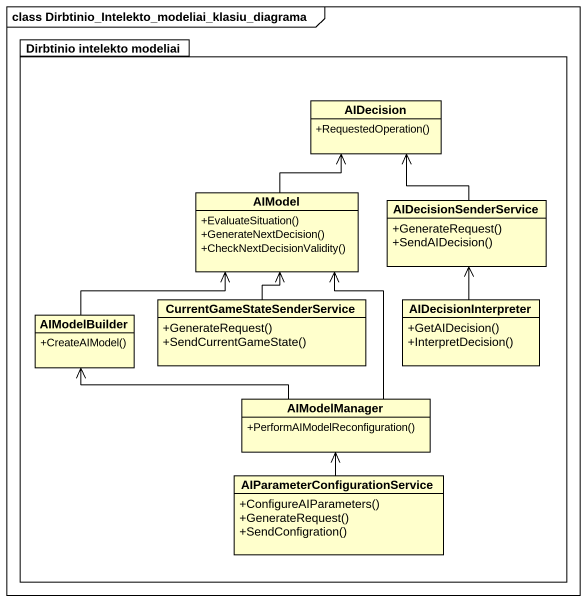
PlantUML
@startuml
mainframe class Dirbtinio_Intelekto_modeliai_klasiu_diagrama
hide circle
hide empty members
skinparam classAttributeIconSize 0
package "Dirbtinio intelekto modeliai" as Dirbtinio_intelekto_modeliai {
  class AIDecision {
    +RequestedOperation()
  }
  class AIModel {
    +EvaluateSituation()
    +GenerateNextDecision()
    +CheckNextDecisionValidity()
  }
  class AIDecisionSenderService {
    +GenerateRequest()
    +SendAIDecision()
  }
  class AIModelBuilder {
    +CreateAIModel()
  }
  class "CurrentGameStateSenderService" as CurrentGameStateSenderServic {
    +GenerateRequest()
    +SendCurrentGameState()
  }
  class AIDecisionInterpreter {
    +GetAIDecision()
    +InterpretDecision()
  }
  class AIModelManager {
    +PerformAIModelReconfiguration()
  }
  class "AIParameterConfigurationService" as AIParameterConfigurationServ {
    +ConfigureAIParameters()
    +GenerateRequest()
    +SendConfigration()
  }
}
AIModel -up-> AIDecision
AIDecisionSenderService -up-> AIDecision
AIModelBuilder -right-> AIModel
CurrentGameStateSenderServic -up-> AIModel
AIDecisionInterpreter -up-> AIDecisionSenderService
AIModelManager -up-> AIModel
AIModelManager -left-> AIModelBuilder
AIParameterConfigurationServ -up-> AIModelManager
@enduml
